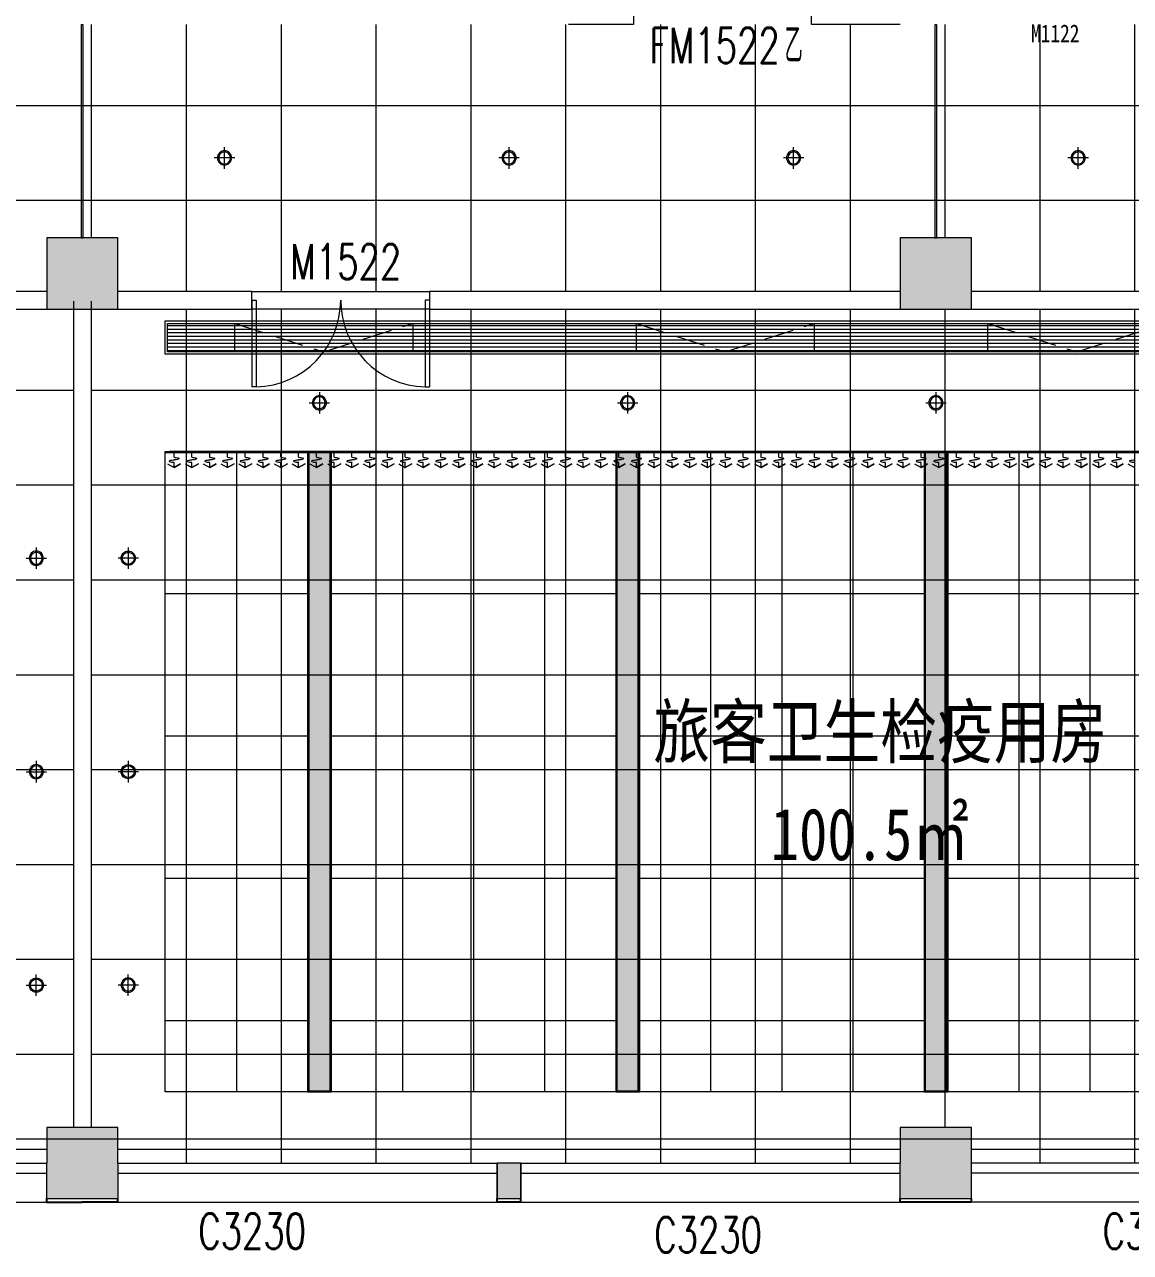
# Model space of a CAD drawing. Header units: millimetres. Extents: x 164760 to 3716174, y -1766400 to 11969.
# Drawn here: x 3512190 to 3521518, y -1647068 to -1636715 of the extents above; entities that cross this region are included whole.
import ezdxf
from ezdxf.enums import TextEntityAlignment as Align

# ---------------------------------------------------------------- set-up
doc = ezdxf.new("R2010")
doc.units = ezdxf.units.MM
doc.header["$LTSCALE"] = 1000
for name, pattern in [('DASH', [0.35, 0.25, -0.1]), ('DOTE', [2.42, 2, -0.2, 0.02, -0.2]), ('HIDDEN', [0.375, 0.25, -0.125, 0, 0])]:
    doc.linetypes.add(name, pattern=pattern)
doc.layers.get('0').update_dxf_attribs({"color": 253, "linetype": 'CONTINUOUS'})
for name, color, linetype, lineweight in [('COLUMN', 253, 'CONTINUOUS', 0), ('DOOR【门】', 253, 'CONTINUOUS', 0), ('FC-FLOOR【地材分格】', 253, 'CONTINUOUS', 0), ('FF-Win【窗】', 253, 'CONTINUOUS', 0), ('PUB_HATCH', 253, 'CONTINUOUS', 0), ('RC-FCU【空调设备】', 253, 'CONTINUOUS', 0), ('RC-LIGHT【天花灯具】', 253, 'CONTINUOUS', 0), ('RC-Modelling【天花造型】', 253, 'CONTINUOUS', 0), ('RC-STR【天花细线】', 253, 'CONTINUOUS', 0), ('WALL', 253, 'CONTINUOUS', 0), ('Wall【墙体】', 253, 'CONTINUOUS', 0), ('Xline【辅助线】', 253, 'CONTINUOUS', 0)]:
    doc.layers.add(name, color=color, linetype=linetype, lineweight=lineweight)
for name, color, linetype in [('FC-Text Annotation', 253, 'CONTINUOUS'), ('SURFACE', 253, 'CONTINUOUS'), ('WINDOW_TEXT', 253, 'CONTINUOUS')]:
    doc.layers.add(name, color=color, linetype=linetype)
doc.styles.add('_TCH_WINDOW', font='SIMPLEX', dxfattribs={"bigfont": 'GBCBIG'})
doc.styles.add('文字', font='')
doc.styles.get('文字').set_extended_font_data('SimSun')
pattern_1 = [(0, (3778355.65, -1406196.8), (0, 800), []), (90, (3778355.65, -1406196.8), (-800, 5e-14), [])]

# ---------------------------------------------------------------- blocks, each defined once
blk = doc.blocks.new('$WINLIB2D$00000004')
for p, q in [((-0.5, 0.5), (0.5, 0.5)), ((-0.5, 0.5), (-0.5, -0.5)), ((0.5, -0.5), (0.5, 0.5)), ((-0.5, 0.2406), (0.5, 0.2406)), ((-0.5, -0.5), (0.5, -0.5))]:
    blk.add_line(p, q)
blk = doc.blocks.new('海龙_0918165925')
at = {"layer": 'PUB_HATCH'}
for points in [[(-18300, -9000), (-17700, -9000), (-17700, -8400), (-18300, -8400)], [(-11100, -9000), (-10500, -9000), (-10500, -8400), (-11100, -8400)], [(-18300, -16500), (-17700, -16500), (-17700, -15900), (-18300, -15900)], [(-11100, -16500), (-10500, -16500), (-10500, -15900), (-11100, -15900)], [(-14300, -16200), (-14500, -16200), (-14500, -16500), (-14300, -16500)]]:
    blk.add_hatch(color=256, dxfattribs=at).paths.add_polyline_path(points)
at = {"layer": 'COLUMN'}
for p, q in [((-17700, -8400), (-18300, -8400)), ((-18300, -8400), (-18300, -9000)), ((-17700, -9000), (-17700, -8400)), ((-10500, -8400), (-11100, -8400)), ((-11100, -8400), (-11100, -9000)), ((-10500, -9000), (-10500, -8400)), ((-18300, -9000), (-17700, -9000)), ((-11100, -9000), (-10500, -9000)), ((-17700, -15900), (-18300, -15900)), ((-18300, -15900), (-18300, -16200)), ((-17700, -16200), (-17700, -15900)), ((-10500, -15900), (-11100, -15900)), ((-11100, -15900), (-11100, -16200)), ((-10500, -16200), (-10500, -15900)), ((-18300, -16500), (-17700, -16500)), ((-11100, -16500), (-10500, -16500))]:
    blk.add_line(p, q, dxfattribs=at)
blk = doc.blocks.new('$DorLib2D$00000002')
for p, q in [((-0.5, 0), (-0.5, 0.4875)), ((-0.475, 0.4875), (-0.5, 0.4875)), ((-0.475, 0), (-0.475, 0.4875)), ((0.475, 0), (0.475, 0.4875)), ((0.475, 0.4875), (0.5, 0.4875)), ((0.5, 0), (0.5, 0.4875)), ((-0.5, 0), (-0.475, 0)), ((0.5, 0), (0.475, 0))]:
    blk.add_line(p, q)
at = {"lineweight": 13}
for centre, start, end in [((-0.4875, 0), 0, 88.53072), ((0.4875, 0), 91.46928, 180)]:
    blk.add_arc(centre, 0.4875, start, end, dxfattribs=at)
blk = doc.blocks.new('圆形筒灯')
at = {"color": 251, "linetype": 'DOTE', "ltscale": 43.504693}
blk.add_line((0, 91), (0, -91), dxfattribs=at)
at = {"color": 251, "linetype": 'DOTE', "ltscale": 41.297046}
blk.add_line((86, 0), (-86, 0), dxfattribs=at)
blk.add_ellipse((0, 0), major_axis=(-42.4, 42.4), ratio=1, start_param=2.355868237233172, end_param=8.639053544412757)
at = {"color": 251}
blk.add_ellipse((0, 0), major_axis=(35.4, 35.4), ratio=1, start_param=5.49871431692557, end_param=11.78189962410516, dxfattribs=at)
blk = doc.blocks.new('*U408')
for p, q in [((0, -12), (0, 0)), ((0, 0), (13050, 0)), ((13050, -12), (0, -12)), ((75, -49), (75, -12)), ((75, -136), (75, -93)), ((225, -49), (225, -12)), ((225, -136), (225, -93)), ((375, -49), (375, -12)), ((375, -136), (375, -93)), ((525, -49), (525, -12)), ((525, -136), (525, -93)), ((675, -49), (675, -12)), ((675, -136), (675, -93)), ((825, -49), (825, -12)), ((825, -136), (825, -93)), ((975, -49), (975, -12)), ((975, -136), (975, -93)), ((1125, -49), (1125, -12)), ((1125, -136), (1125, -93)), ((1275, -49), (1275, -12)), ((1275, -136), (1275, -93)), ((1425, -49), (1425, -12)), ((1425, -136), (1425, -93)), ((1575, -49), (1575, -12)), ((1575, -136), (1575, -93)), ((1725, -49), (1725, -12)), ((1725, -136), (1725, -93)), ((1875, -49), (1875, -12)), ((1875, -136), (1875, -93)), ((2025, -49), (2025, -12)), ((2025, -136), (2025, -93)), ((2175, -49), (2175, -12)), ((2175, -136), (2175, -93)), ((2325, -49), (2325, -12)), ((2325, -136), (2325, -93)), ((2475, -49), (2475, -12)), ((2475, -136), (2475, -93)), ((2625, -49), (2625, -12)), ((2625, -136), (2625, -93)), ((2775, -49), (2775, -12)), ((2775, -136), (2775, -93)), ((2925, -49), (2925, -12)), ((2925, -136), (2925, -93)), ((3075, -49), (3075, -12)), ((3075, -136), (3075, -93)), ((3225, -49), (3225, -12)), ((3225, -136), (3225, -93)), ((3375, -49), (3375, -12)), ((3375, -136), (3375, -93)), ((3525, -49), (3525, -12)), ((3525, -136), (3525, -93)), ((3675, -49), (3675, -12)), ((3675, -136), (3675, -93)), ((3825, -49), (3825, -12)), ((3825, -136), (3825, -93)), ((3975, -49), (3975, -12)), ((3975, -136), (3975, -93)), ((4125, -49), (4125, -12)), ((4125, -136), (4125, -93)), ((4275, -49), (4275, -12)), ((4275, -136), (4275, -93)), ((4425, -49), (4425, -12)), ((4425, -136), (4425, -93)), ((4575, -49), (4575, -12)), ((4575, -136), (4575, -93)), ((4725, -49), (4725, -12)), ((4725, -136), (4725, -93)), ((4875, -49), (4875, -12)), ((4875, -136), (4875, -93)), ((5025, -49), (5025, -12)), ((5025, -136), (5025, -93)), ((5175, -49), (5175, -12)), ((5175, -136), (5175, -93)), ((5325, -49), (5325, -12)), ((5325, -136), (5325, -93)), ((5475, -49), (5475, -12)), ((5475, -136), (5475, -93)), ((5625, -49), (5625, -12)), ((5625, -136), (5625, -93)), ((5775, -49), (5775, -12)), ((5775, -136), (5775, -93)), ((5925, -49), (5925, -12)), ((5925, -136), (5925, -93)), ((6075, -49), (6075, -12)), ((6075, -136), (6075, -93)), ((6225, -49), (6225, -12)), ((6225, -136), (6225, -93)), ((6375, -49), (6375, -12)), ((6375, -136), (6375, -93)), ((6525, -49), (6525, -12)), ((6525, -136), (6525, -93)), ((6675, -49), (6675, -12)), ((6675, -136), (6675, -93)), ((6825, -49), (6825, -12)), ((6825, -136), (6825, -93)), ((6975, -49), (6975, -12)), ((6975, -136), (6975, -93)), ((7125, -49), (7125, -12)), ((7125, -136), (7125, -93)), ((7275, -49), (7275, -12)), ((7275, -136), (7275, -93)), ((7425, -49), (7425, -12)), ((7425, -136), (7425, -93)), ((7575, -49), (7575, -12)), ((7575, -136), (7575, -93)), ((7725, -49), (7725, -12)), ((7725, -136), (7725, -93)), ((7875, -49), (7875, -12)), ((7875, -136), (7875, -93)), ((8025, -49), (8025, -12)), ((8025, -136), (8025, -93)), ((20, -105), (75, -136)), ((130, -105), (75, -136)), ((75, -136), (130, -105)), ((170, -105), (225, -136)), ((280, -105), (225, -136)), ((225, -136), (280, -105)), ((320, -105), (375, -136)), ((430, -105), (375, -136)), ((375, -136), (430, -105)), ((470, -105), (525, -136)), ((580, -105), (525, -136)), ((525, -136), (580, -105)), ((620, -105), (675, -136)), ((730, -105), (675, -136)), ((675, -136), (730, -105)), ((770, -105), (825, -136)), ((880, -105), (825, -136)), ((825, -136), (880, -105)), ((920, -105), (975, -136)), ((1030, -105), (975, -136)), ((975, -136), (1030, -105)), ((1070, -105), (1125, -136)), ((1180, -105), (1125, -136)), ((1125, -136), (1180, -105)), ((1220, -105), (1275, -136)), ((1330, -105), (1275, -136)), ((1275, -136), (1330, -105)), ((1370, -105), (1425, -136)), ((1480, -105), (1425, -136)), ((1425, -136), (1480, -105)), ((1520, -105), (1575, -136)), ((1630, -105), (1575, -136)), ((1575, -136), (1630, -105)), ((1670, -105), (1725, -136)), ((1780, -105), (1725, -136)), ((1725, -136), (1780, -105)), ((1820, -105), (1875, -136)), ((1930, -105), (1875, -136)), ((1875, -136), (1930, -105)), ((1970, -105), (2025, -136)), ((2080, -105), (2025, -136)), ((2025, -136), (2080, -105)), ((2120, -105), (2175, -136)), ((2230, -105), (2175, -136)), ((2175, -136), (2230, -105)), ((2270, -105), (2325, -136)), ((2380, -105), (2325, -136)), ((2325, -136), (2380, -105)), ((2420, -105), (2475, -136)), ((2530, -105), (2475, -136)), ((2475, -136), (2530, -105)), ((2570, -105), (2625, -136)), ((2680, -105), (2625, -136)), ((2625, -136), (2680, -105)), ((2720, -105), (2775, -136)), ((2830, -105), (2775, -136)), ((2775, -136), (2830, -105)), ((2870, -105), (2925, -136)), ((2980, -105), (2925, -136)), ((2925, -136), (2980, -105)), ((3020, -105), (3075, -136)), ((3130, -105), (3075, -136)), ((3075, -136), (3130, -105)), ((3170, -105), (3225, -136)), ((3280, -105), (3225, -136)), ((3225, -136), (3280, -105)), ((3320, -105), (3375, -136)), ((3430, -105), (3375, -136)), ((3375, -136), (3430, -105)), ((3470, -105), (3525, -136)), ((3580, -105), (3525, -136)), ((3525, -136), (3580, -105)), ((3620, -105), (3675, -136)), ((3730, -105), (3675, -136)), ((3675, -136), (3730, -105)), ((3770, -105), (3825, -136)), ((3880, -105), (3825, -136)), ((3825, -136), (3880, -105)), ((3920, -105), (3975, -136)), ((4030, -105), (3975, -136)), ((3975, -136), (4030, -105)), ((4070, -105), (4125, -136)), ((4180, -105), (4125, -136)), ((4125, -136), (4180, -105)), ((4220, -105), (4275, -136)), ((4330, -105), (4275, -136)), ((4275, -136), (4330, -105)), ((4370, -105), (4425, -136)), ((4480, -105), (4425, -136)), ((4425, -136), (4480, -105)), ((4520, -105), (4575, -136)), ((4630, -105), (4575, -136)), ((4575, -136), (4630, -105)), ((4670, -105), (4725, -136)), ((4780, -105), (4725, -136)), ((4725, -136), (4780, -105)), ((4820, -105), (4875, -136)), ((4930, -105), (4875, -136)), ((4875, -136), (4930, -105)), ((4970, -105), (5025, -136)), ((5080, -105), (5025, -136)), ((5025, -136), (5080, -105)), ((5120, -105), (5175, -136)), ((5230, -105), (5175, -136)), ((5175, -136), (5230, -105)), ((5270, -105), (5325, -136)), ((5380, -105), (5325, -136)), ((5325, -136), (5380, -105)), ((5420, -105), (5475, -136)), ((5530, -105), (5475, -136)), ((5475, -136), (5530, -105)), ((5570, -105), (5625, -136)), ((5680, -105), (5625, -136)), ((5625, -136), (5680, -105)), ((5720, -105), (5775, -136)), ((5830, -105), (5775, -136)), ((5775, -136), (5830, -105)), ((5870, -105), (5925, -136)), ((5980, -105), (5925, -136)), ((5925, -136), (5980, -105)), ((6020, -105), (6075, -136)), ((6130, -105), (6075, -136)), ((6075, -136), (6130, -105)), ((6170, -105), (6225, -136)), ((6280, -105), (6225, -136)), ((6225, -136), (6280, -105)), ((6320, -105), (6375, -136)), ((6430, -105), (6375, -136)), ((6375, -136), (6430, -105)), ((6470, -105), (6525, -136)), ((6580, -105), (6525, -136)), ((6525, -136), (6580, -105)), ((6620, -105), (6675, -136)), ((6730, -105), (6675, -136)), ((6675, -136), (6730, -105)), ((6770, -105), (6825, -136)), ((6880, -105), (6825, -136)), ((6825, -136), (6880, -105)), ((6920, -105), (6975, -136)), ((7030, -105), (6975, -136)), ((6975, -136), (7030, -105)), ((7070, -105), (7125, -136)), ((7180, -105), (7125, -136)), ((7125, -136), (7180, -105)), ((7220, -105), (7275, -136)), ((7330, -105), (7275, -136)), ((7275, -136), (7330, -105)), ((7370, -105), (7425, -136)), ((7480, -105), (7425, -136)), ((7425, -136), (7480, -105)), ((7520, -105), (7575, -136)), ((7630, -105), (7575, -136)), ((7575, -136), (7630, -105)), ((7670, -105), (7725, -136)), ((7780, -105), (7725, -136)), ((7725, -136), (7780, -105)), ((7820, -105), (7875, -136)), ((7930, -105), (7875, -136)), ((7875, -136), (7930, -105)), ((7970, -105), (8025, -136)), ((8080, -105), (8025, -136)), ((8025, -136), (8080, -105)), ((8120, -105), (8175, -136))]:
    blk.add_line(p, q)
at = {"extrusion": (0, 0, -1)}
for centre, major_axis, start_param, end_param in [((40, -82), (3.69, -3.69), 1.137309, 3.57508), ((73, -171), (-70.4, -70.4), 2.004284, 2.381239), ((73, 6), (70.4, -70.4), 0.760354, 1.137309), ((77, -149), (-70.4, -70.4), 2.33115, 2.708105), ((77, 28), (70.4, -70.4), 0.433488, 0.810442), ((110, -60), (3.69, -3.69), 4.278901, 6.716673), ((190, -82), (3.69, -3.69), 1.137309, 3.57508), ((223, -171), (-70.4, -70.4), 2.004284, 2.381239), ((223, 6), (70.4, -70.4), 0.760354, 1.137309), ((227, -149), (-70.4, -70.4), 2.33115, 2.708105), ((227, 28), (70.4, -70.4), 0.433488, 0.810442), ((260, -60), (3.69, -3.69), 4.278901, 6.716673), ((340, -82), (3.69, -3.69), 1.137309, 3.57508), ((373, -171), (-70.4, -70.4), 2.004284, 2.381239), ((373, 6), (70.4, -70.4), 0.760354, 1.137309), ((377, -149), (-70.4, -70.4), 2.33115, 2.708105), ((377, 28), (70.4, -70.4), 0.433488, 0.810442), ((410, -60), (3.69, -3.69), 4.278901, 6.716673), ((490, -82), (3.69, -3.69), 1.137309, 3.57508), ((523, -171), (-70.4, -70.4), 2.004284, 2.381239), ((523, 6), (70.4, -70.4), 0.760354, 1.137309), ((527, -149), (-70.4, -70.4), 2.33115, 2.708105), ((527, 28), (70.4, -70.4), 0.433488, 0.810442), ((560, -60), (3.69, -3.69), 4.278901, 6.716673), ((640, -82), (3.69, -3.69), 1.137309, 3.57508), ((673, -171), (-70.4, -70.4), 2.004284, 2.381239), ((673, 6), (70.4, -70.4), 0.760354, 1.137309), ((677, -149), (-70.4, -70.4), 2.33115, 2.708105), ((677, 28), (70.4, -70.4), 0.433488, 0.810442), ((710, -60), (3.69, -3.69), 4.278901, 6.716673), ((790, -82), (3.69, -3.69), 1.137309, 3.57508), ((823, -171), (-70.4, -70.4), 2.004284, 2.381239), ((823, 6), (70.4, -70.4), 0.760354, 1.137309), ((827, -149), (-70.4, -70.4), 2.33115, 2.708105), ((827, 28), (70.4, -70.4), 0.433488, 0.810442), ((860, -60), (3.69, -3.69), 4.278901, 6.716673), ((940, -82), (3.69, -3.69), 1.137309, 3.57508), ((973, -171), (-70.4, -70.4), 2.004284, 2.381239), ((973, 6), (70.4, -70.4), 0.760354, 1.137309), ((977, -149), (-70.4, -70.4), 2.33115, 2.708105), ((977, 28), (70.4, -70.4), 0.433488, 0.810442), ((1010, -60), (3.69, -3.69), 4.278901, 6.716673), ((1090, -82), (3.69, -3.69), 1.137309, 3.57508), ((1123, -171), (-70.4, -70.4), 2.004284, 2.381239), ((1123, 6), (70.4, -70.4), 0.760354, 1.137309), ((1127, -149), (-70.4, -70.4), 2.33115, 2.708105), ((1127, 28), (70.4, -70.4), 0.433488, 0.810442), ((1160, -60), (3.69, -3.69), 4.278901, 6.716673), ((1240, -82), (3.69, -3.69), 1.137309, 3.57508), ((1273, -171), (-70.4, -70.4), 2.004284, 2.381239), ((1273, 6), (70.4, -70.4), 0.760354, 1.137309), ((1277, -149), (-70.4, -70.4), 2.33115, 2.708105), ((1277, 28), (70.4, -70.4), 0.433488, 0.810442), ((1310, -60), (3.69, -3.69), 4.278901, 6.716673), ((1390, -82), (3.69, -3.69), 1.137309, 3.57508), ((1423, -171), (-70.4, -70.4), 2.004284, 2.381239), ((1423, 6), (70.4, -70.4), 0.760354, 1.137309), ((1427, -149), (-70.4, -70.4), 2.33115, 2.708105), ((1427, 28), (70.4, -70.4), 0.433488, 0.810442), ((1460, -60), (3.69, -3.69), 4.278901, 6.716673), ((1540, -82), (3.69, -3.69), 1.137309, 3.57508), ((1573, -171), (-70.4, -70.4), 2.004284, 2.381239), ((1573, 6), (70.4, -70.4), 0.760354, 1.137309), ((1577, -149), (-70.4, -70.4), 2.33115, 2.708105), ((1577, 28), (70.4, -70.4), 0.433488, 0.810442), ((1610, -60), (3.69, -3.69), 4.278901, 6.716673), ((1690, -82), (3.69, -3.69), 1.137309, 3.57508), ((1723, -171), (-70.4, -70.4), 2.004284, 2.381239), ((1723, 6), (70.4, -70.4), 0.760354, 1.137309), ((1727, -149), (-70.4, -70.4), 2.33115, 2.708105), ((1727, 28), (70.4, -70.4), 0.433488, 0.810442), ((1760, -60), (3.69, -3.69), 4.278901, 6.716673), ((1840, -82), (3.69, -3.69), 1.137309, 3.57508), ((1873, -171), (-70.4, -70.4), 2.004284, 2.381239), ((1873, 6), (70.4, -70.4), 0.760354, 1.137309), ((1877, -149), (-70.4, -70.4), 2.33115, 2.708105), ((1877, 28), (70.4, -70.4), 0.433488, 0.810442), ((1910, -60), (3.69, -3.69), 4.278901, 6.716673), ((1990, -82), (3.69, -3.69), 1.137309, 3.57508), ((2023, -171), (-70.4, -70.4), 2.004284, 2.381239), ((2023, 6), (70.4, -70.4), 0.760354, 1.137309), ((2027, -149), (-70.4, -70.4), 2.33115, 2.708105), ((2027, 28), (70.4, -70.4), 0.433488, 0.810442), ((2060, -60), (3.69, -3.69), 4.278901, 6.716673), ((2140, -82), (3.69, -3.69), 1.137309, 3.57508), ((2173, -171), (-70.4, -70.4), 2.004284, 2.381239), ((2173, 6), (70.4, -70.4), 0.760354, 1.137309), ((2177, -149), (-70.4, -70.4), 2.33115, 2.708105), ((2177, 28), (70.4, -70.4), 0.433488, 0.810442), ((2210, -60), (3.69, -3.69), 4.278901, 6.716673), ((2290, -82), (3.69, -3.69), 1.137309, 3.57508), ((2323, -171), (-70.4, -70.4), 2.004284, 2.381239), ((2323, 6), (70.4, -70.4), 0.760354, 1.137309), ((2327, -149), (-70.4, -70.4), 2.33115, 2.708105), ((2327, 28), (70.4, -70.4), 0.433488, 0.810442), ((2360, -60), (3.69, -3.69), 4.278901, 6.716673), ((2440, -82), (3.69, -3.69), 1.137309, 3.57508), ((2473, -171), (-70.4, -70.4), 2.004284, 2.381239), ((2473, 6), (70.4, -70.4), 0.760354, 1.137309), ((2477, -149), (-70.4, -70.4), 2.33115, 2.708105), ((2477, 28), (70.4, -70.4), 0.433488, 0.810442), ((2510, -60), (3.69, -3.69), 4.278901, 6.716673), ((2590, -82), (3.69, -3.69), 1.137309, 3.57508), ((2623, -171), (-70.4, -70.4), 2.004284, 2.381239), ((2623, 6), (70.4, -70.4), 0.760354, 1.137309), ((2627, -149), (-70.4, -70.4), 2.33115, 2.708105), ((2627, 28), (70.4, -70.4), 0.433488, 0.810442), ((2660, -60), (3.69, -3.69), 4.278901, 6.716673), ((2740, -82), (3.69, -3.69), 1.137309, 3.57508), ((2773, -171), (-70.4, -70.4), 2.004284, 2.381239), ((2773, 6), (70.4, -70.4), 0.760354, 1.137309), ((2777, -149), (-70.4, -70.4), 2.33115, 2.708105), ((2777, 28), (70.4, -70.4), 0.433488, 0.810442), ((2810, -60), (3.69, -3.69), 4.278901, 6.716673), ((2890, -82), (3.69, -3.69), 1.137309, 3.57508), ((2923, -171), (-70.4, -70.4), 2.004284, 2.381239), ((2923, 6), (70.4, -70.4), 0.760354, 1.137309), ((2927, -149), (-70.4, -70.4), 2.33115, 2.708105), ((2927, 28), (70.4, -70.4), 0.433488, 0.810442), ((2960, -60), (3.69, -3.69), 4.278901, 6.716673), ((3040, -82), (3.69, -3.69), 1.137309, 3.57508), ((3073, -171), (-70.4, -70.4), 2.004284, 2.381239), ((3073, 6), (70.4, -70.4), 0.760354, 1.137309), ((3077, -149), (-70.4, -70.4), 2.33115, 2.708105), ((3077, 28), (70.4, -70.4), 0.433488, 0.810442), ((3110, -60), (3.69, -3.69), 4.278901, 6.716673), ((3190, -82), (3.69, -3.69), 1.137309, 3.57508), ((3223, -171), (-70.4, -70.4), 2.004284, 2.381239), ((3223, 6), (70.4, -70.4), 0.760354, 1.137309), ((3227, -149), (-70.4, -70.4), 2.33115, 2.708105), ((3227, 28), (70.4, -70.4), 0.433488, 0.810442), ((3260, -60), (3.69, -3.69), 4.278901, 6.716673), ((3340, -82), (3.69, -3.69), 1.137309, 3.57508), ((3373, -171), (-70.4, -70.4), 2.004284, 2.381239), ((3373, 6), (70.4, -70.4), 0.760354, 1.137309), ((3377, -149), (-70.4, -70.4), 2.33115, 2.708105), ((3377, 28), (70.4, -70.4), 0.433488, 0.810442), ((3410, -60), (3.69, -3.69), 4.278901, 6.716673), ((3490, -82), (3.69, -3.69), 1.137309, 3.57508), ((3523, -171), (-70.4, -70.4), 2.004284, 2.381239), ((3523, 6), (70.4, -70.4), 0.760354, 1.137309), ((3527, -149), (-70.4, -70.4), 2.33115, 2.708105), ((3527, 28), (70.4, -70.4), 0.433488, 0.810442), ((3560, -60), (3.69, -3.69), 4.278901, 6.716673), ((3640, -82), (3.69, -3.69), 1.137309, 3.57508), ((3673, -171), (-70.4, -70.4), 2.004284, 2.381239), ((3673, 6), (70.4, -70.4), 0.760354, 1.137309), ((3677, -149), (-70.4, -70.4), 2.33115, 2.708105), ((3677, 28), (70.4, -70.4), 0.433488, 0.810442), ((3710, -60), (3.69, -3.69), 4.278901, 6.716673), ((3790, -82), (3.69, -3.69), 1.137309, 3.57508), ((3823, -171), (-70.4, -70.4), 2.004284, 2.381239), ((3823, 6), (70.4, -70.4), 0.760354, 1.137309), ((3827, -149), (-70.4, -70.4), 2.33115, 2.708105), ((3827, 28), (70.4, -70.4), 0.433488, 0.810442), ((3860, -60), (3.69, -3.69), 4.278901, 6.716673), ((3940, -82), (3.69, -3.69), 1.137309, 3.57508), ((3973, -171), (-70.4, -70.4), 2.004284, 2.381239), ((3973, 6), (70.4, -70.4), 0.760354, 1.137309), ((3977, -149), (-70.4, -70.4), 2.33115, 2.708105), ((3977, 28), (70.4, -70.4), 0.433488, 0.810442), ((4010, -60), (3.69, -3.69), 4.278901, 6.716673), ((4090, -82), (3.69, -3.69), 1.137309, 3.57508), ((4123, -171), (-70.4, -70.4), 2.004284, 2.381239), ((4123, 6), (70.4, -70.4), 0.760354, 1.137309), ((4127, -149), (-70.4, -70.4), 2.33115, 2.708105), ((4127, 28), (70.4, -70.4), 0.433488, 0.810442), ((4160, -60), (3.69, -3.69), 4.278901, 6.716673), ((4240, -82), (3.69, -3.69), 1.137309, 3.57508), ((4273, -171), (-70.4, -70.4), 2.004284, 2.381239), ((4273, 6), (70.4, -70.4), 0.760354, 1.137309), ((4277, -149), (-70.4, -70.4), 2.33115, 2.708105), ((4277, 28), (70.4, -70.4), 0.433488, 0.810442), ((4310, -60), (3.69, -3.69), 4.278901, 6.716673), ((4390, -82), (3.69, -3.69), 1.137309, 3.57508), ((4423, -171), (-70.4, -70.4), 2.004284, 2.381239), ((4423, 6), (70.4, -70.4), 0.760354, 1.137309), ((4427, -149), (-70.4, -70.4), 2.33115, 2.708105), ((4427, 28), (70.4, -70.4), 0.433488, 0.810442), ((4460, -60), (3.69, -3.69), 4.278901, 6.716673), ((4540, -82), (3.69, -3.69), 1.137309, 3.57508), ((4573, -171), (-70.4, -70.4), 2.004284, 2.381239), ((4573, 6), (70.4, -70.4), 0.760354, 1.137309), ((4577, -149), (-70.4, -70.4), 2.33115, 2.708105), ((4577, 28), (70.4, -70.4), 0.433488, 0.810442), ((4610, -60), (3.69, -3.69), 4.278901, 6.716673), ((4690, -82), (3.69, -3.69), 1.137309, 3.57508), ((4723, -171), (-70.4, -70.4), 2.004284, 2.381239), ((4723, 6), (70.4, -70.4), 0.760354, 1.137309), ((4727, -149), (-70.4, -70.4), 2.33115, 2.708105), ((4727, 28), (70.4, -70.4), 0.433488, 0.810442), ((4760, -60), (3.69, -3.69), 4.278901, 6.716673), ((4840, -82), (3.69, -3.69), 1.137309, 3.57508), ((4873, -171), (-70.4, -70.4), 2.004284, 2.381239), ((4873, 6), (70.4, -70.4), 0.760354, 1.137309), ((4877, -149), (-70.4, -70.4), 2.33115, 2.708105), ((4877, 28), (70.4, -70.4), 0.433488, 0.810442), ((4910, -60), (3.69, -3.69), 4.278901, 6.716673), ((4990, -82), (3.69, -3.69), 1.137309, 3.57508), ((5023, -171), (-70.4, -70.4), 2.004284, 2.381239), ((5023, 6), (70.4, -70.4), 0.760354, 1.137309), ((5027, -149), (-70.4, -70.4), 2.33115, 2.708105), ((5027, 28), (70.4, -70.4), 0.433488, 0.810442), ((5060, -60), (3.69, -3.69), 4.278901, 6.716673), ((5140, -82), (3.69, -3.69), 1.137309, 3.57508), ((5173, -171), (-70.4, -70.4), 2.004284, 2.381239), ((5173, 6), (70.4, -70.4), 0.760354, 1.137309), ((5177, -149), (-70.4, -70.4), 2.33115, 2.708105), ((5177, 28), (70.4, -70.4), 0.433488, 0.810442), ((5210, -60), (3.69, -3.69), 4.278901, 6.716673), ((5290, -82), (3.69, -3.69), 1.137309, 3.57508), ((5323, -171), (-70.4, -70.4), 2.004284, 2.381239), ((5323, 6), (70.4, -70.4), 0.760354, 1.137309), ((5327, -149), (-70.4, -70.4), 2.33115, 2.708105), ((5327, 28), (70.4, -70.4), 0.433488, 0.810442), ((5360, -60), (3.69, -3.69), 4.278901, 6.716673), ((5440, -82), (3.69, -3.69), 1.137309, 3.57508), ((5473, -171), (-70.4, -70.4), 2.004284, 2.381239), ((5473, 6), (70.4, -70.4), 0.760354, 1.137309), ((5477, -149), (-70.4, -70.4), 2.33115, 2.708105), ((5477, 28), (70.4, -70.4), 0.433488, 0.810442), ((5510, -60), (3.69, -3.69), 4.278901, 6.716673), ((5590, -82), (3.69, -3.69), 1.137309, 3.57508), ((5623, -171), (-70.4, -70.4), 2.004284, 2.381239), ((5623, 6), (70.4, -70.4), 0.760354, 1.137309), ((5627, -149), (-70.4, -70.4), 2.33115, 2.708105), ((5627, 28), (70.4, -70.4), 0.433488, 0.810442), ((5660, -60), (3.69, -3.69), 4.278901, 6.716673), ((5740, -82), (3.69, -3.69), 1.137309, 3.57508), ((5773, -171), (-70.4, -70.4), 2.004284, 2.381239), ((5773, 6), (70.4, -70.4), 0.760354, 1.137309), ((5777, -149), (-70.4, -70.4), 2.33115, 2.708105), ((5777, 28), (70.4, -70.4), 0.433488, 0.810442), ((5810, -60), (3.69, -3.69), 4.278901, 6.716673), ((5890, -82), (3.69, -3.69), 1.137309, 3.57508), ((5923, -171), (-70.4, -70.4), 2.004284, 2.381239), ((5923, 6), (70.4, -70.4), 0.760354, 1.137309), ((5927, -149), (-70.4, -70.4), 2.33115, 2.708105), ((5927, 28), (70.4, -70.4), 0.433488, 0.810442), ((5960, -60), (3.69, -3.69), 4.278901, 6.716673), ((6040, -82), (3.69, -3.69), 1.137309, 3.57508), ((6073, -171), (-70.4, -70.4), 2.004284, 2.381239), ((6073, 6), (70.4, -70.4), 0.760354, 1.137309), ((6077, -149), (-70.4, -70.4), 2.33115, 2.708105), ((6077, 28), (70.4, -70.4), 0.433488, 0.810442), ((6110, -60), (3.69, -3.69), 4.278901, 6.716673), ((6190, -82), (3.69, -3.69), 1.137309, 3.57508), ((6223, -171), (-70.4, -70.4), 2.004284, 2.381239), ((6223, 6), (70.4, -70.4), 0.760354, 1.137309), ((6227, -149), (-70.4, -70.4), 2.33115, 2.708105), ((6227, 28), (70.4, -70.4), 0.433488, 0.810442), ((6260, -60), (3.69, -3.69), 4.278901, 6.716673), ((6340, -82), (3.69, -3.69), 1.137309, 3.57508), ((6373, -171), (-70.4, -70.4), 2.004284, 2.381239), ((6373, 6), (70.4, -70.4), 0.760354, 1.137309), ((6377, -149), (-70.4, -70.4), 2.33115, 2.708105), ((6377, 28), (70.4, -70.4), 0.433488, 0.810442), ((6410, -60), (3.69, -3.69), 4.278901, 6.716673), ((6490, -82), (3.69, -3.69), 1.137309, 3.57508), ((6523, -171), (-70.4, -70.4), 2.004284, 2.381239), ((6523, 6), (70.4, -70.4), 0.760354, 1.137309), ((6527, -149), (-70.4, -70.4), 2.33115, 2.708105), ((6527, 28), (70.4, -70.4), 0.433488, 0.810442), ((6560, -60), (3.69, -3.69), 4.278901, 6.716673), ((6640, -82), (3.69, -3.69), 1.137309, 3.57508), ((6673, -171), (-70.4, -70.4), 2.004284, 2.381239), ((6673, 6), (70.4, -70.4), 0.760354, 1.137309), ((6677, -149), (-70.4, -70.4), 2.33115, 2.708105), ((6677, 28), (70.4, -70.4), 0.433488, 0.810442), ((6710, -60), (3.69, -3.69), 4.278901, 6.716673), ((6790, -82), (3.69, -3.69), 1.137309, 3.57508), ((6823, -171), (-70.4, -70.4), 2.004284, 2.381239), ((6823, 6), (70.4, -70.4), 0.760354, 1.137309), ((6827, -149), (-70.4, -70.4), 2.33115, 2.708105), ((6827, 28), (70.4, -70.4), 0.433488, 0.810442), ((6860, -60), (3.69, -3.69), 4.278901, 6.716673), ((6940, -82), (3.69, -3.69), 1.137309, 3.57508), ((6973, -171), (-70.4, -70.4), 2.004284, 2.381239), ((6973, 6), (70.4, -70.4), 0.760354, 1.137309), ((6977, -149), (-70.4, -70.4), 2.33115, 2.708105), ((6977, 28), (70.4, -70.4), 0.433488, 0.810442), ((7010, -60), (3.69, -3.69), 4.278901, 6.716673), ((7090, -82), (3.69, -3.69), 1.137309, 3.57508), ((7123, -171), (-70.4, -70.4), 2.004284, 2.381239), ((7123, 6), (70.4, -70.4), 0.760354, 1.137309), ((7127, -149), (-70.4, -70.4), 2.33115, 2.708105), ((7127, 28), (70.4, -70.4), 0.433488, 0.810442), ((7160, -60), (3.69, -3.69), 4.278901, 6.716673), ((7240, -82), (3.69, -3.69), 1.137309, 3.57508), ((7273, -171), (-70.4, -70.4), 2.004284, 2.381239), ((7273, 6), (70.4, -70.4), 0.760354, 1.137309), ((7277, -149), (-70.4, -70.4), 2.33115, 2.708105), ((7277, 28), (70.4, -70.4), 0.433488, 0.810442), ((7310, -60), (3.69, -3.69), 4.278901, 6.716673), ((7390, -82), (3.69, -3.69), 1.137309, 3.57508), ((7423, -171), (-70.4, -70.4), 2.004284, 2.381239), ((7423, 6), (70.4, -70.4), 0.760354, 1.137309), ((7427, -149), (-70.4, -70.4), 2.33115, 2.708105), ((7427, 28), (70.4, -70.4), 0.433488, 0.810442), ((7460, -60), (3.69, -3.69), 4.278901, 6.716673), ((7540, -82), (3.69, -3.69), 1.137309, 3.57508), ((7573, -171), (-70.4, -70.4), 2.004284, 2.381239), ((7573, 6), (70.4, -70.4), 0.760354, 1.137309), ((7577, -149), (-70.4, -70.4), 2.33115, 2.708105), ((7577, 28), (70.4, -70.4), 0.433488, 0.810442), ((7610, -60), (3.69, -3.69), 4.278901, 6.716673), ((7690, -82), (3.69, -3.69), 1.137309, 3.57508), ((7723, -171), (-70.4, -70.4), 2.004284, 2.381239), ((7723, 6), (70.4, -70.4), 0.760354, 1.137309), ((7727, -149), (-70.4, -70.4), 2.33115, 2.708105), ((7727, 28), (70.4, -70.4), 0.433488, 0.810442), ((7760, -60), (3.69, -3.69), 4.278901, 6.716673), ((7840, -82), (3.69, -3.69), 1.137309, 3.57508), ((7873, -171), (-70.4, -70.4), 2.004284, 2.381239), ((7873, 6), (70.4, -70.4), 0.760354, 1.137309), ((7877, -149), (-70.4, -70.4), 2.33115, 2.708105), ((7877, 28), (70.4, -70.4), 0.433488, 0.810442), ((7910, -60), (3.69, -3.69), 4.278901, 6.716673), ((7990, -82), (3.69, -3.69), 1.137309, 3.57508), ((8023, -171), (-70.4, -70.4), 2.004284, 2.381239), ((8023, 6), (70.4, -70.4), 0.760354, 1.137309), ((8027, -149), (-70.4, -70.4), 2.33115, 2.708105), ((8027, 28), (70.4, -70.4), 0.433488, 0.810442), ((8060, -60), (3.69, -3.69), 4.278901, 6.716673), ((8140, -82), (3.69, -3.69), 1.137309, 3.57508), ((8173, -171), (-70.4, -70.4), 2.004284, 2.381239), ((8173, 6), (70.4, -70.4), 0.760354, 1.137309)]:
    blk.add_ellipse(centre, major_axis=major_axis, ratio=1, start_param=start_param, end_param=end_param, dxfattribs=at)
blk = doc.blocks.new('ZL_0609195278')
at = {"layer": 'RC-LIGHT【天花灯具】'}
h = blk.add_hatch(dxfattribs=at)
h.set_pattern_fill('DOTS', color=8, scale=10, angle=180)
h.set_pattern_definition([(180, (-2430707.972, 1481556.821), (-7.9375, -15.875), [0, -15.875])])
h.paths.add_polyline_path([(90, -10), (-90, -10), (-90, -5390), (90, -5390)])
blk.add_lwpolyline([(100, 0), (-100, 0), (-100, -5400), (100, -5400)], close=True, dxfattribs=at)
at = {"layer": 'RC-LIGHT【天花灯具】', "color": 8}
blk.add_lwpolyline([(90, -10), (-90, -10), (-90, -5390), (90, -5390)], close=True, dxfattribs=at)
blk = doc.blocks.new('海龙0919093772')
at = {"layer": 'RC-FCU【空调设备】'}
h = blk.add_hatch(dxfattribs=at)
h.set_pattern_fill('_USER', color=8, scale=30, angle=360, pattern_type=0)
h.set_pattern_definition([(360, (-5932551.942, -1194712.362), (7e-15, 30), [])])
h.paths.add_polyline_path([(6480, 2990), (6480, 3230), (-6480, 3230), (-6480, 2990)])
blk.add_lwpolyline([(-6500, 2970), (-6500, 3250), (6500, 3250), (6500, 2970)], close=True, dxfattribs=at)
at = {"layer": 'RC-FCU【空调设备】', "color": 8}
blk.add_lwpolyline([(-6480, 2990), (-6480, 3230), (6480, 3230), (6480, 2990)], close=True, dxfattribs=at)
at = {"layer": 'RC-FCU【空调设备】', "color": 8, "linetype": 'DASH'}
for points in [[(-5913, 2990), (-5913, 3230), (-4413, 3230), (-4413, 2990)], [(-2526, 2990), (-2526, 3230), (-1026, 3230), (-1026, 2990)], [(438, 2990), (438, 3230), (1938, 3230), (1938, 2990)]]:
    blk.add_lwpolyline(points, close=True, dxfattribs=at)
for points in [[(-5913, 3230), (-5163, 2990), (-4413, 3230)], [(-2526, 3230), (-1776, 2990), (-1026, 3230)], [(438, 3230), (1188, 2990), (1938, 3230)]]:
    blk.add_lwpolyline(points, dxfattribs=at)
at = {"layer": 'RC-Modelling【天花造型】'}
blk.add_line((3900, 2150), (-6463, 2150), dxfattribs=at)
blk.add_lwpolyline([(6500, -3250), (-6500, -3250), (-6500, 2150), (6500, 2150)], close=True, dxfattribs=at)
at = {"layer": 'RC-STR【天花细线】'}
for p, q in [((-5900, 2150), (-5900, -3250)), ((-5300, 2150), (-5300, -3250)), ((-5100, 2150), (-5100, -3250)), ((-4500, 2150), (-4500, -3250)), ((-3900, 2150), (-3900, -3250)), ((-3300, 2150), (-3300, -3250)), ((-2700, 2150), (-2700, -3250)), ((-2500, 2150), (-2500, -3250)), ((-1900, 2150), (-1900, -3250)), ((-1300, 2150), (-1300, -3250)), ((-700, 2150), (-700, -3250)), ((-100, 2150), (-100, -3250)), ((100, 2150), (100, -3250)), ((700, 2150), (700, -3250)), ((1300, 2150), (1300, -3250)), ((-5300, 950), (-6500, 950)), ((-2700, 950), (-5100, 950)), ((-100, 950), (-2500, 950)), ((2500, 950), (100, 950)), ((-5300, -250), (-6500, -250)), ((-2700, -250), (-5100, -250)), ((-100, -250), (-2500, -250)), ((2500, -250), (100, -250)), ((-5300, -1450), (-6500, -1450)), ((-2700, -1450), (-5100, -1450)), ((-100, -1450), (-2500, -1450)), ((2500, -1450), (100, -1450)), ((-5300, -2650), (-6500, -2650)), ((-2700, -2650), (-5100, -2650)), ((-100, -2650), (-2500, -2650)), ((2500, -2650), (100, -2650))]:
    blk.add_line(p, q, dxfattribs=at)
at = {"layer": 'RC-FCU【空调设备】', "ltscale": 10}
blk.add_blockref('*U408', (-6500, 2150), dxfattribs=at)
at = {"layer": 'RC-LIGHT【天花灯具】', "xscale": -1}
for p in [(-5200, 2560), (-2600, 2560), (0, 2560)]:
    blk.add_blockref('圆形筒灯', p, dxfattribs=at)
at = {"layer": 'RC-LIGHT【天花灯具】'}
for name, p in [('ZL_0609195278', (-5200, 2150)), ('ZL_0609195278', (-2600, 2150)), ('ZL_0609195278', (0, 2150)), ('圆形筒灯', (-6812, 1250)), ('圆形筒灯', (-6812, -550))]:
    blk.add_blockref(name, p, dxfattribs=at)
at = {"layer": 'RC-LIGHT【天花灯具】', "xscale": -1, "rotation": 180}
blk.add_blockref('圆形筒灯', (-6812, -2350), dxfattribs=at)
blk = doc.blocks.new('海龙0506173763')
at = {"layer": 'Xline【辅助线】'}
for points in [[(-733, 17), (-750, 0), (-1280, 530), (-1263, 547)], [(733, 17), (750, 0), (1280, 530), (1263, 547)]]:
    blk.add_lwpolyline(points, close=True, dxfattribs=at)
at = {"layer": 'Xline【辅助线】', "color": 8}
for centre, start, end in [((-745, 12), 359.1011, 135.9107), ((745, 12), 44.0893, 180.8989)]:
    blk.add_arc(centre, 745, start, end, dxfattribs=at)
blk = doc.blocks.new('海龙0506194425')
at = {"layer": 'WALL'}
for p, q in [((-650, 200), (-1400, 200)), ((-650, 0), (-650, 200)), ((1400, 200), (850, 200)), ((850, 200), (850, 0)), ((-1400, 0), (-650, 0)), ((850, 0), (1400, 0))]:
    blk.add_line(p, q, dxfattribs=at)
at = {"layer": 'Xline【辅助线】'}
blk.add_blockref('海龙0506173763', (100, 100), dxfattribs=at)
blk = doc.blocks.new('海龙0506194634')
at = {"layer": 'Xline【辅助线】', "xscale": -1}
blk.add_blockref('海龙0506194425', (0, 325), dxfattribs=at)
at = {"layer": 'WINDOW_TEXT', "style": '_TCH_WINDOW', "width": 0.705882}
for s, height, p in [('FM1522', 297.5, (-715, 0)), ('乙', 298, (425, 0))]:
    blk.add_text(s, height=height, dxfattribs=at).set_placement(p)
blk = doc.blocks.new('DOOR_D01')
at = {"layer": 'DOOR【门】'}
blk.add_lwpolyline([(-0.4556, 1), (-0.4556, 0), (-0.5, 0), (-0.5, 1)], close=True, dxfattribs=at)
at = {"layer": 'DOOR【门】', "color": 8, "linetype": 'HIDDEN', "ltscale": 15}
blk.add_arc((-0.5114, -0.0104), 1.0114, 0.59152, 87.46644, dxfattribs=at)

msp = doc.modelspace()

# ---------------------------------------------------------------- hatches: boundary and pattern name
at = {"layer": 'FC-FLOOR【地材分格】'}
h = msp.add_hatch(dxfattribs=at)
h.set_pattern_fill('_USER', color=256, scale=800, double=1, pattern_type=0)
h.set_pattern_definition(pattern_1)
h.paths.add_polyline_path([(3577178.4, -1636714.2), (3575935.2, -1636714.2), (3573976.9, -1636714.2), (3573376.9, -1636714.2), (3572826.9, -1636714.2), (3571326.9, -1636713.4), (3571326.9, -1636714.2), (3570576.9, -1636714.2), (3569976.9, -1636714.2), (3569576.9, -1636714.2), (3568476.9, -1636714.2), (3565041.8, -1636714.2), (3563941.8, -1636714.2), (3561222.8, -1636714.2), (3560122.8, -1636714.2), (3559398.8, -1636714.2), (3559398.8, -1630414.2), (3559376.9, -1630414.2), (3556176.9, -1630414.2), (3556176.9, -1630714.2), (3556176.9, -1633165.3), (3556176.9, -1633914.2), (3556176.9, -1635014.2), (3556176.9, -1635764.2), (3556176.9, -1636714.2), (3556026.9, -1636714.2), (3556026.9, -1636564.2), (3556026.9, -1636714.2), (3555226.9, -1636714.2), (3555226.9, -1636564.2), (3555226.9, -1636714.2), (3555151.9, -1636714.2), (3554926.9, -1636714.2), (3554926.9, -1636564.2), (3555076.9, -1636564.2), (3555076.9, -1636714.2), (3553476.9, -1636714.2), (3553476.9, -1636715.3), (3551751.9, -1636715.3), (3551751.9, -1636715.3), (3550851.9, -1636715.3), (3548752, -1636715.3), (3548752, -1636865.5), (3548602, -1636865.5), (3548602, -1636715.3), (3548601.9, -1630714.2), (3548376.9, -1630714.2), (3548376.9, -1630414.2), (3545176.9, -1630414.2), (3544976.9, -1630414.2), (3541776.9, -1630414.2), (3541776.9, -1630714.2), (3541176.9, -1630714.2), (3541176.9, -1630414.2), (3537976.9, -1630414.2), (3537776.9, -1630414.2), (3534576.9, -1630414.2), (3534576.9, -1630714.2), (3534126.9, -1630714.2), (3534126.9, -1632064.1), (3534136.9, -1632064.1), (3534136.9, -1632814.2), (3536676.9, -1632814.2), (3536676.9, -1633164.2), (3536676.9, -1635764.2), (3536676.9, -1636714.2), (3536426.9, -1636714.2), (3534126.9, -1636714.2), (3533976.9, -1636714.2), (3533976.9, -1635764.2), (3533976.9, -1635014.2), (3533976.9, -1633914.2), (3533976.9, -1633164.2), (3533976.9, -1632889.2), (3533976.9, -1630714.2), (3533976.9, -1630414.2), (3530751.9, -1630414.2), (3530751.9, -1636714.2), (3530359.9, -1636714.2), (3529259.9, -1636714.2), (3521433.8, -1636714.2), (3520335.5, -1636714.2), (3520176.9, -1636714.2), (3519576.9, -1636714.2), (3518826.9, -1636714.2), (3518826.9, -1636713), (3517326.9, -1636713), (3517326.9, -1636714.2), (3516776.9, -1636714.2), (3516176.9, -1636714.2), (3516076.9, -1636714.2), (3514976.9, -1636714.2), (3513576.9, -1636714.2), (3513576.9, -1636714.2), (3512526.9, -1636714.2), (3512526.9, -1636714.2), (3509827.2, -1636714.2), (3508327.2, -1636714.2), (3507802.2, -1636714.2), (3507626.9, -1636714.2), (3505326.9, -1636714.2), (3505176.9, -1636714.2), (3505176.9, -1635764.2), (3505176.9, -1635014.2), (3505176.9, -1633914.2), (3505176.9, -1633164.2), (3505176.9, -1632889.2), (3505176.9, -1630714.2), (3505176.9, -1630414.2), (3501951.9, -1630414.2), (3501951.9, -1636714.2), (3501649.1, -1636714.2), (3500552.4, -1636714.2), (3492635.5, -1636714.2), (3491535.5, -1636714.2), (3491376.9, -1636714.2), (3490776.9, -1636714.2), (3490026.9, -1636714.2), (3488526.9, -1636714.2), (3487976.9, -1636714.2), (3487376.9, -1636714.2), (3487326.9, -1636714.2), (3486326.9, -1636714.2), (3485176.9, -1636714.2), (3484176.9, -1636714.2), (3484176.9, -1636744.2), (3484176.9, -1638484.2), (3484176.9, -1639114.2), (3483776.9, -1639114.2), (3483776.9, -1639665.4), (3484440.4, -1639665.4), (3485940.4, -1639665.4), (3486140.4, -1639665.4), (3486140.4, -1638964.2), (3490776.9, -1638964.2), (3490776.9, -1638514.2), (3491376.9, -1638514.2), (3491376.9, -1638964.2), (3496151.9, -1638964.2), (3496151.9, -1639665.4), (3496351.9, -1639665.4), (3497851.9, -1639665.4), (3498201.9, -1639665.4), (3498201.9, -1639114.2), (3497976.9, -1639114.2), (3497976.9, -1638514.2), (3498576.9, -1638514.2), (3498576.9, -1638964.2), (3499525.2, -1638964.2), (3501025.2, -1638964.2), (3505176.9, -1638964.2), (3505176.9, -1638514.2), (3505776.9, -1638514.2), (3505776.9, -1638964.2), (3509765.2, -1638964.2), (3511265.2, -1638964.2), (3512376.9, -1638964.2), (3512376.9, -1638514.2), (3512976.9, -1638514.2), (3512976.9, -1638964.2), (3514106.7, -1638964.2), (3515606.7, -1638964.2), (3519576.9, -1638964.2), (3519576.9, -1638514.2), (3520176.9, -1638514.2), (3520176.9, -1638964.2), (3524402.6, -1638964.2), (3525902.6, -1638964.2), (3526776.9, -1638964.2), (3526776.9, -1638514.2), (3527376.9, -1638514.2), (3527376.9, -1638964.2), (3528210, -1638964.2), (3529710, -1638964.2), (3533976.9, -1638964.2), (3533976.9, -1638514.2), (3534576.9, -1638514.2), (3534576.9, -1638964.2), (3537876.9, -1638964.2), (3538648.3, -1638964.2), (3540148.3, -1638964.2), (3541176.9, -1638964.2), (3541176.9, -1638514.2), (3541776.9, -1638514.2), (3541776.9, -1638964.2), (3544326.9, -1638964.2), (3545826.9, -1638964.2), (3548376.9, -1638964.2), (3548376.9, -1638514.2), (3548602, -1638514.2), (3548602, -1638365.5), (3548752, -1638365.5), (3548752, -1638514.2), (3548976.9, -1638514.2), (3548976.9, -1638964.2), (3549079.2, -1638964.2), (3549079.2, -1638964.2), (3549981.8, -1638964.2), (3554572, -1638964.2), (3554572, -1638964.2), (3555474.6, -1638964.2), (3555576.9, -1638964.2), (3555576.9, -1638514.2), (3556176.9, -1638514.2), (3556176.9, -1638964.2), (3556275, -1638964.2), (3556275, -1638964.2), (3557175, -1638964.2), (3561151.4, -1638964.2), (3562251.4, -1638964.2), (3562776.9, -1638964.2), (3562776.9, -1638514.2), (3563376.9, -1638514.2), (3563376.9, -1638964.2), (3563902.5, -1638964.2), (3565002.5, -1638964.2), (3568351.4, -1638964.2), (3569451.4, -1638964.2), (3569976.9, -1638964.2), (3569976.9, -1638514.2), (3570576.9, -1638514.2), (3570576.9, -1638964.2), (3575551.4, -1638964.2), (3576651.4, -1638964.2), (3577176.9, -1638964.2), (3577176.9, -1638484.2), (3577178.4, -1638484.2)])
h = msp.add_hatch(dxfattribs=at)
h.set_pattern_fill('_USER', color=256, scale=800, double=1, pattern_type=0)
h.set_pattern_definition(pattern_1)
h.paths.add_polyline_path([(3512601.9, -1639114.2), (3512376.9, -1639114.2), (3511265.2, -1639114.2), (3509765.2, -1639114.2), (3505776.9, -1639114.2), (3505176.9, -1639114.2), (3501025.2, -1639114.2), (3499525.2, -1639114.2), (3498576.9, -1639114.2), (3498351.9, -1639114.2), (3498351.9, -1646014.2), (3498576.9, -1646014.2), (3498576.9, -1646314.2), (3501776.9, -1646314.2), (3501976.9, -1646314.2), (3505176.9, -1646314.2), (3505176.9, -1646014.2), (3505776.9, -1646014.2), (3505776.9, -1646314.2), (3508976.9, -1646314.2), (3509176.9, -1646314.2), (3512376.9, -1646314.2), (3512376.9, -1646014.2), (3512601.9, -1646014.2)])
h = msp.add_hatch(dxfattribs=at)
h.set_pattern_fill('_USER', color=256, scale=800, double=1, pattern_type=0)
h.set_pattern_definition(pattern_1)
h.paths.add_polyline_path([(3527001.9, -1639114.2), (3526776.9, -1639114.2), (3525902.6, -1639114.2), (3524402.6, -1639114.2), (3520176.9, -1639114.2), (3519576.9, -1639114.2), (3515606.7, -1639114.2), (3514106.7, -1639114.2), (3512976.9, -1639114.2), (3512751.9, -1639114.2), (3512751.9, -1646014.2), (3512976.9, -1646014.2), (3512976.9, -1646314.2), (3516176.9, -1646314.2), (3516376.9, -1646314.2), (3519576.9, -1646314.2), (3519576.9, -1646014.2), (3520176.9, -1646014.2), (3520176.9, -1646314.2), (3523376.9, -1646314.2), (3523576.9, -1646314.2), (3526776.9, -1646314.2), (3526776.9, -1646014.2), (3527001.9, -1646014.2)])

# ---------------------------------------------------------------- linework, layer by layer
at = {"layer": 'FC-FLOOR【地材分格】', "color": 3}
msp.add_lwpolyline([(3514106.7, -1638964.2), (3515606.7, -1638964.2), (3515606.7, -1639114.2), (3514106.7, -1639114.2)], close=True, dxfattribs=at)
at = {"layer": 'RC-Modelling【天花造型】'}
msp.add_line((3548376.9, -1646114.2), (3484176.9, -1646114.2), dxfattribs=at)
msp.add_lwpolyline([(3514106.7, -1638964.2), (3515606.7, -1638964.2), (3515606.7, -1639114.2), (3514106.7, -1639114.2)], close=True, dxfattribs=at)
at = {"layer": 'RC-STR【天花细线】'}
for points in [[(3512671.9, -1636715.3), (3512681.9, -1636715.3), (3512681.9, -1638515.3), (3512671.9, -1638515.3)], [(3519871.9, -1636715.3), (3519881.9, -1636715.3), (3519881.9, -1638515.3), (3519871.9, -1638515.3)]]:
    msp.add_lwpolyline(points, close=True, dxfattribs=at)
at = {"layer": 'SURFACE'}
for p, q in [((3512376.9, -1646644.2), (3512376.9, -1646614.2)), ((3512376.9, -1646644.2), (3512676.9, -1646644.2)), ((3512976.9, -1646644.2), (3512676.9, -1646644.2)), ((3512976.9, -1646644.2), (3512976.9, -1646614.2)), ((3516176.9, -1646644.2), (3516176.9, -1646614.2)), ((3516376.9, -1646644.2), (3516176.9, -1646644.2)), ((3516376.9, -1646644.2), (3516376.9, -1646614.2)), ((3519576.9, -1646644.2), (3519576.9, -1646614.2)), ((3519876.9, -1646644.2), (3519576.9, -1646644.2)), ((3520176.9, -1646644.2), (3519876.9, -1646644.2)), ((3520176.9, -1646644.2), (3520176.9, -1646614.2))]:
    msp.add_line(p, q, dxfattribs=at)
at = {"layer": 'Wall【墙体】', "color": 9}
for p, q in [((3512376.9, -1638964.2), (3511265.2, -1638964.2)), ((3514106.7, -1638964.2), (3512976.9, -1638964.2)), ((3514106.7, -1639114.2), (3514106.7, -1638964.2)), ((3519576.9, -1638964.2), (3515606.7, -1638964.2)), ((3515606.7, -1638964.2), (3515606.7, -1639114.2)), ((3524402.6, -1638964.2), (3520176.9, -1638964.2)), ((3511265.2, -1639114.2), (3512376.9, -1639114.2)), ((3512601.9, -1639046.4), (3512601.9, -1646014.2)), ((3512751.9, -1639046.4), (3512751.9, -1646014.2)), ((3512976.9, -1639114.2), (3514106.7, -1639114.2)), ((3515606.7, -1639114.2), (3519576.9, -1639114.2)), ((3520176.9, -1639114.2), (3524402.6, -1639114.2)), ((3516376.9, -1646314.2), (3516176.9, -1646314.2)), ((3516176.9, -1646314.2), (3516176.9, -1646614.2)), ((3516376.9, -1646614.2), (3516376.9, -1646314.2)), ((3516176.9, -1646614.2), (3516376.9, -1646614.2))]:
    msp.add_line(p, q, dxfattribs=at)

# ---------------------------------------------------------------- block references
at = {"layer": 'COLUMN'}
msp.add_blockref('海龙_0918165925', (3530676.9, -1630114.2), dxfattribs=at)
at = {"layer": 'DOOR【门】'}
ref = msp.add_blockref('DOOR_D01', (3520883.9, -1636639.2), dxfattribs=dict(at, xscale=1096.692704720422, yscale=1096.692704720422, zscale=1096.692704720422))
ref.add_attrib('A', 'M1122', dxfattribs={"layer": 'FC-Text Annotation', "height": 150, "style": '文字', "width": 0.8}).set_placement((3520883.9, -1636789.2), align=Align.MIDDLE)
ref = msp.add_blockref('$DorLib2D$00000002', (3514856.7, -1639039.2), dxfattribs=dict(at, xscale=1500, yscale=1500, zscale=-1500, rotation=180))
ref.add_attrib('A', 'M1522', (3514431.7, -1638862.9), dxfattribs={"layer": 'WINDOW_TEXT', "height": 297.5, "style": '_TCH_WINDOW', "width": 0.705882})
at = {"layer": 'FF-Win【窗】'}
ref = msp.add_blockref('$WINLIB2D$00000004', (3510776.9, -1646479.2), dxfattribs=dict(at, xscale=3200, yscale=330, zscale=3200))
ref.add_attrib('A', 'C3230', (3510301.9, -1647067.9), dxfattribs={"layer": 'WINDOW_TEXT', "height": 297.5, "style": '_TCH_WINDOW', "width": 0.705882})
ref = msp.add_blockref('$WINLIB2D$00000004', (3514576.9, -1646479.2), dxfattribs=dict(at, xscale=-3200, yscale=-330, zscale=-3200, rotation=180))
ref.add_attrib('A', 'C3230', (3513655.7, -1647037.9), dxfattribs={"layer": 'WINDOW_TEXT', "height": 297.5, "style": '_TCH_WINDOW', "width": 0.705882})
ref = msp.add_blockref('$WINLIB2D$00000004', (3517976.9, -1646479.2), dxfattribs=dict(at, xscale=-3200, yscale=-330, zscale=-3200, rotation=180))
ref.add_attrib('A', 'C3230', (3517501.9, -1647067.9), dxfattribs={"layer": 'WINDOW_TEXT', "height": 297.5, "style": '_TCH_WINDOW', "width": 0.705882})
ref = msp.add_blockref('$WINLIB2D$00000004', (3521776.9, -1646479.2), dxfattribs=dict(at, xscale=3200, yscale=-330, zscale=3200, rotation=180))
ref.add_attrib('A', 'C3230', (3521284.7, -1647037.9), dxfattribs={"layer": 'WINDOW_TEXT', "height": 297.5, "style": '_TCH_WINDOW', "width": 0.705882})
at = {"layer": 'RC-LIGHT【天花灯具】', "xscale": -1, "rotation": 180}
for p in [(3513876.9, -1637839.2), (3516276.9, -1637839.2), (3518676.9, -1637839.2), (3521076.9, -1637839.2)]:
    msp.add_blockref('圆形筒灯', p, dxfattribs=at)
at = {"layer": 'RC-LIGHT【天花灯具】', "xscale": -1}
for p in [(3512289.4, -1641214.2), (3512289.4, -1643014.2)]:
    msp.add_blockref('圆形筒灯', p, dxfattribs=at)
at = {"layer": 'RC-LIGHT【天花灯具】', "rotation": 180}
msp.add_blockref('圆形筒灯', (3512289.4, -1644814.2), dxfattribs=at)
at = {"layer": 'RC-Modelling【天花造型】'}
msp.add_blockref('海龙0919093772', (3519876.9, -1642464.2), dxfattribs=at)
at = {"layer": 'Wall【墙体】'}
msp.add_blockref('海龙0506194634', (3518176.9, -1637039.1), dxfattribs=at)

# ---------------------------------------------------------------- texts
at = {"layer": 'FC-Text Annotation', "style": '文字', "width": 0.8}
for s, p in [('旅客卫生检疫用房', (3517493.8, -1642895.6)), ('100.5㎡', (3518484.4, -1643760.2))]:
    msp.add_text(s, height=438.58, dxfattribs=at).set_placement(p)

doc.saveas('drawing.dxf')
